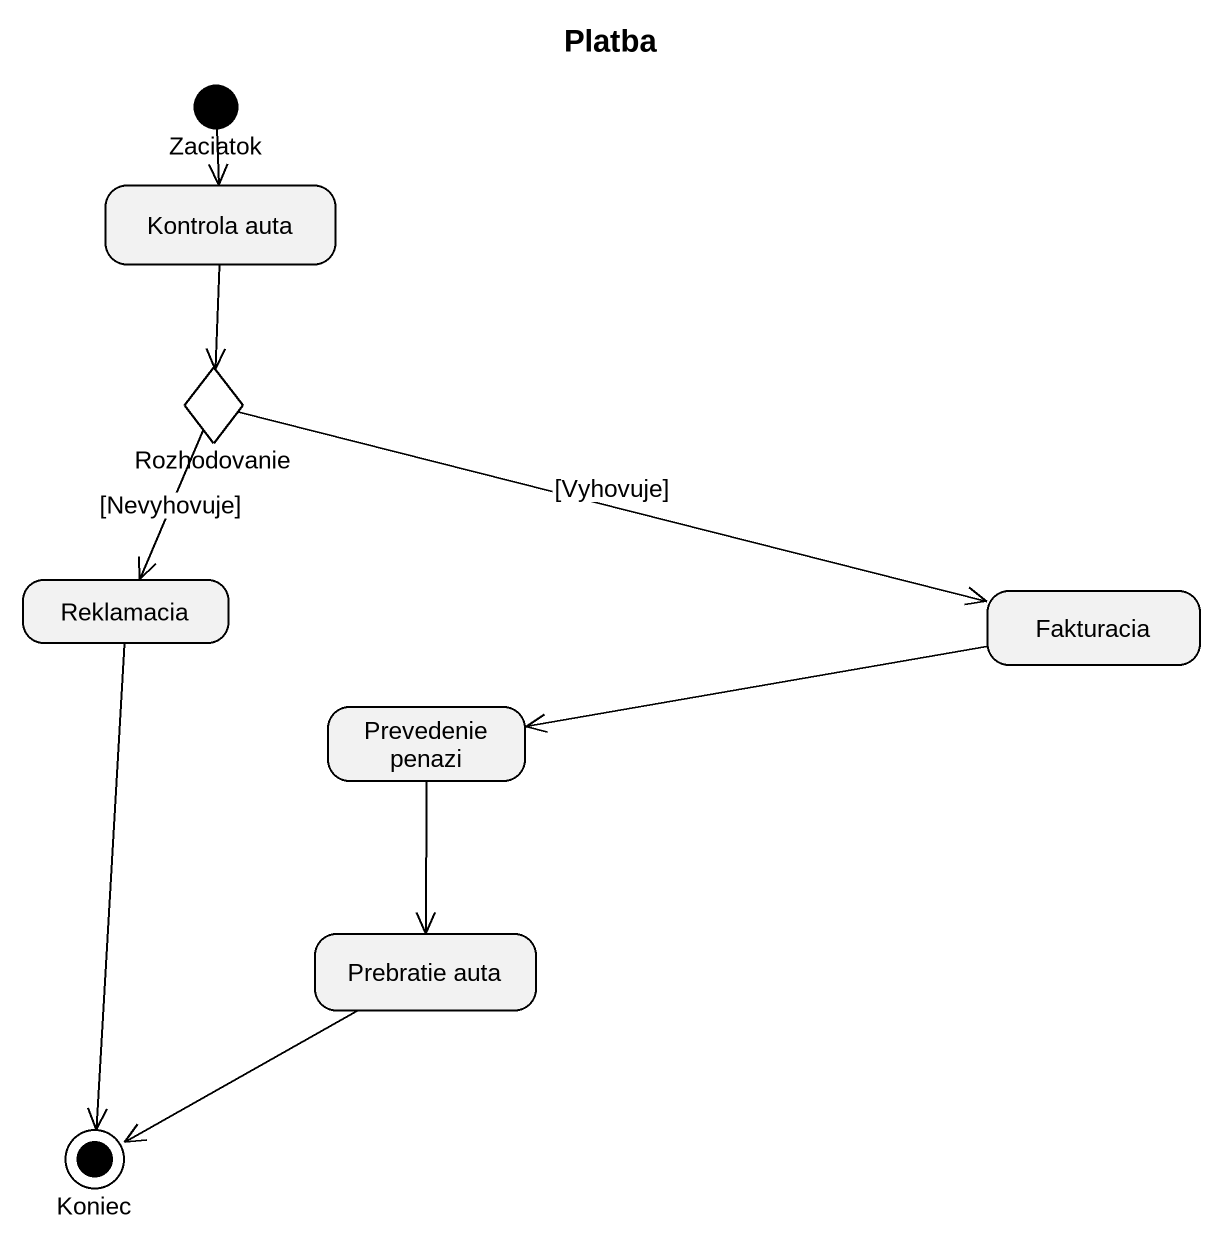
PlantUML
@startuml
title Platba
hide empty description
state Zaciatok <<start>>
state "Kontrola auta" as Kontrola_auta
state Rozhodovanie <<choice>>
state Reklamacia
state Fakturacia
state "Prevedenie penazi" as Prevedenie_penazi
state "Prebratie auta" as Prebratie_auta
state Koniec <<end>>
Zaciatok --> Kontrola_auta
Kontrola_auta --> Rozhodovanie
Rozhodovanie --> Reklamacia : [Nevyhovuje]
Rozhodovanie -right-> Fakturacia : [Vyhovuje]
Reklamacia --> Koniec
Fakturacia -left-> Prevedenie_penazi
Prevedenie_penazi --> Prebratie_auta
Prebratie_auta -left-> Koniec
@enduml
